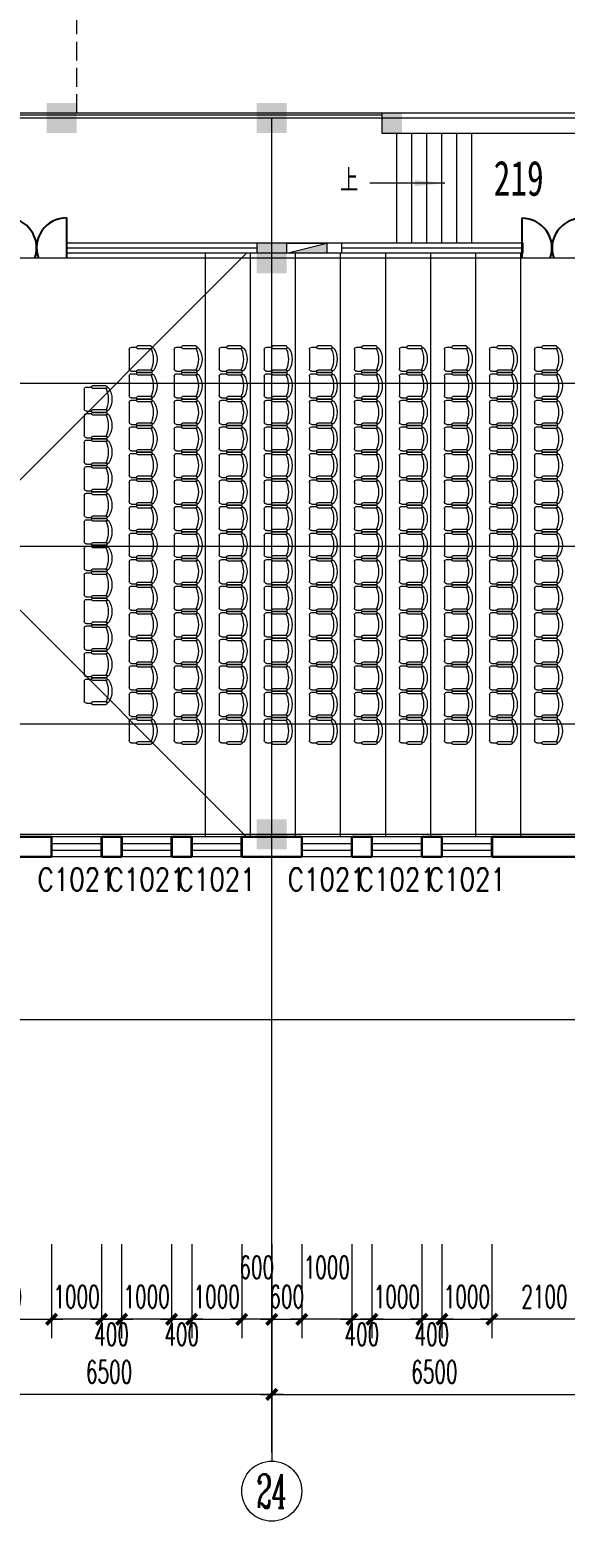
# Model space of a CAD drawing. Extents: x 2719331 to 3465925, y -270324 to -167476.
# Drawn here: x 2941347 to 2952046, y -249043 to -219270 of the extents above; entities that cross this region are included whole.
import ezdxf
from ezdxf.enums import TextEntityAlignment as Align

# ---------------------------------------------------------------- set-up
doc = ezdxf.new("R2010")
doc.units = 0
doc.header["$LTSCALE"] = 1500
doc.header["$MEASUREMENT"] = 0
doc.linetypes.add('DASH', pattern=[0.35, 0.25, -0.1])
doc.layers.get('0').update_dxf_attribs({"linetype": 'CONTINUOUS', "lineweight": 0})
doc.layers.get('DEFPOINTS').update_dxf_attribs({"linetype": 'CONTINUOUS', "lineweight": 5})
for name, color, linetype, lineweight in [('AXIS_TEXT', 7, 'CONTINUOUS', 5), ('COLUMN', 7, 'CONTINUOUS', 5), ('LVTRY', 7, 'CONTINUOUS', 5), ('P-S-TEXT', 7, 'CONTINUOUS', 5), ('PUB_DIM', 250, 'CONTINUOUS', 5), ('STAIR', 7, 'CONTINUOUS', 5), ('U型玻璃', 7, 'CONTINUOUS', 5), ('WALL', 7, 'CONTINUOUS', 5), ('WINDOW', 7, 'CONTINUOUS', 5), ('WINDOW_TEXT', 7, 'CONTINUOUS', 5), ('我的', 7, 'CONTINUOUS', 5), ('消火栓', 7, 'CONTINUOUS', 5), ('虚线', 7, 'DASH', 5)]:
    doc.layers.add(name, color=color, linetype=linetype, lineweight=lineweight)
doc.layers.add('地面', color=250, linetype='CONTINUOUS')
doc.styles.add('_SIMPLEX', font='SIMPLEX.shx', dxfattribs={"width": 0.6})
doc.styles.add('COMPLEX', font='COMPLEX')
doc.styles.add('DIM_FONT', font='romans.shx', dxfattribs={"width": 0.6})
doc.styles.add('H1', font='romans.shx', dxfattribs={"width": 1.2, "bigfont": 'hztxt.shx'})
doc.styles.add('HZ4', font='SimSun.ttf', dxfattribs={"width": 0.7, "height": 700})
doc.styles.add('SIMPLEX', font='SIMPLEX.SHX', dxfattribs={"width": 0.6})
doc.styles.get("Standard").update_dxf_attribs({"font": 'SIMHEI.TTF', "height": 1.2})
doc.dimstyles.new('DIMN150', dxfattribs={"dimscale": 1.5, "dimtxt": 300, "dimasz": 1, "dimexe": 250, "dimexo": 300, "dimgap": 150, "dimtad": 1, "dimdec": 0, "dimdsep": 46, "dimtxsty": 'DIM_FONT', "dimblk": '_DIMX', "dimcen": 2.5, "dimdle": 0.3, "dimclrd": 7, "dimclre": 256, "dimclrt": 256, "dimadec": 0, "dimazin": 0, "dimtfac": 1, "dimtdec": 0, "dimtix": 1, "dimtmove": 2, "dimatfit": 3, "dimldrblk": '_DIMX', "dimfxl": 1, "dimtvp": 1, "dimtolj": 1, "dimtzin": 0, "dimlwd": -1, "dimlwe": -1, "dimarcsym": 0})

# ---------------------------------------------------------------- blocks, each defined once
blk = doc.blocks.new('M_C32CXI')
for p, q in [((-188, 275), (87, 275)), ((87, 225), (-188, 225)), ((212, 250), (112, 250)), ((262, 200), (262, -200)), ((-188, -225), (87, -225)), ((87, -275), (-188, -275)), ((212, -250), (112, -250))]:
    blk.add_line(p, q)
for centre, radius, start, end in [((111, 0), 426, 148.1092, 211.8908), ((-227, 210), 28.1, 338.7607, 148.1092), ((314, 0), 552, 158.7607, 201.2393), ((-188, 250), 25, 90, 270), ((87, 250), 25, 270, 90), ((212, 200), 50, 0, 90), ((-227, -210), 28.1, 211.8908, 21.2393), ((-188, -250), 25, 90, 270), ((87, -250), 25, 270, 90), ((212, -200), 50, 270, 0)]:
    blk.add_arc(centre, radius, start, end)
at = {"width": 0.8, "flags": 9}
for tag in ['XSIZE', 'YSIZE']:
    blk.add_attdef(tag, (0, 0), '', height=0.5, dxfattribs=at)
blk = doc.blocks.new('_ARROW')
blk.add_solid([(0, 0), (-1, 0.1), (-1, -0.1)])
blk = doc.blocks.new('_FZH')
blk.add_solid([(0.5, -0.5), (-0.5, -0.5), (0.5, 0.5), (-0.5, 0.5)])
blk = doc.blocks.new('A$C68C06AB7')
at = {"layer": '消火栓'}
blk.add_hatch(color=256, dxfattribs=at).paths.add_polyline_path([(800, 200), (0, 200), (800, 0)])
blk.add_line((0, 200), (800, 0), dxfattribs=at)
blk.add_lwpolyline([(0, 200), (0, 0), (800, 0), (800, 200)], close=True, dxfattribs=at)
blk = doc.blocks.new('_WBLK')
for p, q in [((-0.5, 0.5), (0.5, 0.5)), ((0.5, 0.167), (-0.5, 0.167)), ((0.5, -0.167), (-0.5, -0.167)), ((-0.5, -0.5), (0.5, -0.5))]:
    blk.add_line(p, q)
at = {"layer": 'WINDOW_TEXT', "style": 'SIMPLEX', "flags": 9}
blk.add_attdef('A', text='', height=1, dxfattribs=at).set_placement((0, 1.5), align=Align.MIDDLE)
blk = doc.blocks.new('_AXISO')
blk.add_circle((0, 0), 0.5)
at = {"layer": 'AXIS_TEXT', "style": 'COMPLEX', "width": 1.041667}
blk.add_attdef('A', text='', height=0.56, dxfattribs=at).set_placement((-0.25, -0.28), (0.25, -0.28), align=Align.FIT)
blk = doc.blocks.new('_DIMX')
blk.add_line((-150, 0), (150, 0))
at = {"const_width": 50}
blk.add_lwpolyline([(-70, -70), (70, 70)], dxfattribs=at)
blk = doc.blocks.new('*D1845')
at = {"layer": 'DEFPOINTS', "color": 0, "lineweight": 25}
for p in [(2944182, -243063), (2944582, -243063), (2944182, -245013)]:
    blk.add_point(p, dxfattribs=at)
at = {"layer": '我的'}
for p, q in [((2944182, -243513), (2944182, -245388)), ((2944582, -243513), (2944582, -245388))]:
    blk.add_line(p, q, dxfattribs=at)
at = {"layer": '我的', "color": 7}
for p, q in [((2944181, -245013), (2944179, -245013)), ((2944582, -245013), (2944182, -245013)), ((2944584, -245013), (2944585, -245013))]:
    blk.add_line(p, q, dxfattribs=at)
at = {"layer": '我的', "color": 7, "xscale": 1.5, "yscale": 1.5, "zscale": 1.5}
blk.add_blockref('_DIMX', (2944182, -245013), dxfattribs=at)
at = {"layer": '我的', "color": 7, "xscale": 1.5, "yscale": 1.5, "zscale": 1.5, "rotation": 180}
blk.add_blockref('_DIMX', (2944582, -245013), dxfattribs=at)
at = {"layer": '我的', "lineweight": 0, "insert": (2944382, -245313), "char_height": 450, "attachment_point": 5, "style": 'DIM_FONT'}
blk.add_mtext('\\A1;400', dxfattribs=at)
blk = doc.blocks.new('*D1846')
at = {"layer": 'DEFPOINTS', "color": 0, "lineweight": 25}
for p in [(2943182, -243063), (2944182, -243063), (2943182, -245013)]:
    blk.add_point(p, dxfattribs=at)
at = {"layer": '我的'}
for p, q in [((2943182, -243513), (2943182, -245388)), ((2944182, -243513), (2944182, -245388))]:
    blk.add_line(p, q, dxfattribs=at)
at = {"layer": '我的', "color": 7}
for p, q in [((2943181, -245013), (2943179, -245013)), ((2944182, -245013), (2943182, -245013)), ((2944184, -245013), (2944185, -245013))]:
    blk.add_line(p, q, dxfattribs=at)
at = {"layer": '我的', "color": 7, "xscale": 1.5, "yscale": 1.5, "zscale": 1.5}
blk.add_blockref('_DIMX', (2943182, -245013), dxfattribs=at)
at = {"layer": '我的', "color": 7, "xscale": 1.5, "yscale": 1.5, "zscale": 1.5, "rotation": 180}
blk.add_blockref('_DIMX', (2944182, -245013), dxfattribs=at)
at = {"layer": '我的', "lineweight": 0, "insert": (2943682, -244563), "char_height": 450, "attachment_point": 5, "style": 'DIM_FONT'}
blk.add_mtext('\\A1;1000', dxfattribs=at)
blk = doc.blocks.new('*D1847')
at = {"layer": 'DEFPOINTS', "color": 0, "lineweight": 25}
for p in [(2942782, -243063), (2943182, -243063), (2942782, -245013)]:
    blk.add_point(p, dxfattribs=at)
at = {"layer": '我的'}
for p, q in [((2942782, -243513), (2942782, -245388)), ((2943182, -243513), (2943182, -245388))]:
    blk.add_line(p, q, dxfattribs=at)
at = {"layer": '我的', "color": 7}
for p, q in [((2942781, -245013), (2942779, -245013)), ((2943182, -245013), (2942782, -245013)), ((2943184, -245013), (2943185, -245013))]:
    blk.add_line(p, q, dxfattribs=at)
at = {"layer": '我的', "color": 7, "xscale": 1.5, "yscale": 1.5, "zscale": 1.5}
blk.add_blockref('_DIMX', (2942782, -245013), dxfattribs=at)
at = {"layer": '我的', "color": 7, "xscale": 1.5, "yscale": 1.5, "zscale": 1.5, "rotation": 180}
blk.add_blockref('_DIMX', (2943182, -245013), dxfattribs=at)
at = {"layer": '我的', "lineweight": 0, "insert": (2942982, -245313), "char_height": 450, "attachment_point": 5, "style": 'DIM_FONT'}
blk.add_mtext('\\A1;400', dxfattribs=at)
blk = doc.blocks.new('*D1848')
at = {"layer": 'DEFPOINTS', "color": 0, "lineweight": 25}
for p in [(2941782, -243063), (2942782, -243063), (2941782, -245013)]:
    blk.add_point(p, dxfattribs=at)
at = {"layer": '我的'}
for p, q in [((2941782, -243513), (2941782, -245388)), ((2942782, -243513), (2942782, -245388))]:
    blk.add_line(p, q, dxfattribs=at)
at = {"layer": '我的', "color": 7}
for p, q in [((2941781, -245013), (2941779, -245013)), ((2942782, -245013), (2941782, -245013)), ((2942784, -245013), (2942785, -245013))]:
    blk.add_line(p, q, dxfattribs=at)
at = {"layer": '我的', "color": 7, "xscale": 1.5, "yscale": 1.5, "zscale": 1.5}
blk.add_blockref('_DIMX', (2941782, -245013), dxfattribs=at)
at = {"layer": '我的', "color": 7, "xscale": 1.5, "yscale": 1.5, "zscale": 1.5, "rotation": 180}
blk.add_blockref('_DIMX', (2942782, -245013), dxfattribs=at)
at = {"layer": '我的', "lineweight": 0, "insert": (2942282, -244563), "char_height": 450, "attachment_point": 5, "style": 'DIM_FONT'}
blk.add_mtext('\\A1;1000', dxfattribs=at)
blk = doc.blocks.new('*D1701')
at = {"layer": 'DEFPOINTS', "color": 0, "lineweight": 25}
for p in [(2939682, -243063), (2941782, -243063), (2941782, -245013)]:
    blk.add_point(p, dxfattribs=at)
at = {"layer": '我的'}
for p, q in [((2939682, -243513), (2939682, -245388)), ((2941782, -243513), (2941782, -245388))]:
    blk.add_line(p, q, dxfattribs=at)
at = {"layer": '我的', "color": 7}
blk.add_line((2939684, -245013), (2941781, -245013), dxfattribs=at)
at = {"layer": '我的', "color": 7, "xscale": 1.5, "yscale": 1.5, "zscale": 1.5, "rotation": 180}
blk.add_blockref('_DIMX', (2939682, -245013), dxfattribs=at)
at = {"layer": '我的', "color": 7, "xscale": 1.5, "yscale": 1.5, "zscale": 1.5}
blk.add_blockref('_DIMX', (2941782, -245013), dxfattribs=at)
at = {"layer": '我的', "lineweight": 0, "insert": (2940732, -244563), "char_height": 450, "attachment_point": 5, "style": 'DIM_FONT'}
blk.add_mtext('\\A1;2100', dxfattribs=at)
blk = doc.blocks.new('*D1702')
at = {"layer": 'DEFPOINTS', "color": 0, "lineweight": 25}
for p in [(2944582, -243063), (2945582, -243063), (2945582, -245013)]:
    blk.add_point(p, dxfattribs=at)
at = {"layer": '我的'}
for p, q in [((2944582, -243513), (2944582, -245388)), ((2945582, -243513), (2945582, -245388))]:
    blk.add_line(p, q, dxfattribs=at)
at = {"layer": '我的', "color": 7}
for p, q in [((2944581, -245013), (2944579, -245013)), ((2944582, -245013), (2945582, -245013)), ((2945584, -245013), (2945585, -245013))]:
    blk.add_line(p, q, dxfattribs=at)
at = {"layer": '我的', "color": 7, "xscale": 1.5, "yscale": 1.5, "zscale": 1.5}
blk.add_blockref('_DIMX', (2944582, -245013), dxfattribs=at)
at = {"layer": '我的', "color": 7, "xscale": 1.5, "yscale": 1.5, "zscale": 1.5, "rotation": 180}
blk.add_blockref('_DIMX', (2945582, -245013), dxfattribs=at)
at = {"layer": '我的', "lineweight": 0, "insert": (2945082, -244563), "char_height": 450, "attachment_point": 5, "style": 'DIM_FONT'}
blk.add_mtext('\\A1;1000', dxfattribs=at)
blk = doc.blocks.new('*D1703')
at = {"layer": 'DEFPOINTS', "color": 0, "lineweight": 25}
for p in [(2945582, -243063), (2946182, -243063), (2945582, -245013)]:
    blk.add_point(p, dxfattribs=at)
at = {"layer": '我的'}
for p, q in [((2945582, -243513), (2945582, -245388)), ((2946182, -243513), (2946182, -245388))]:
    blk.add_line(p, q, dxfattribs=at)
at = {"layer": '我的', "color": 7}
blk.add_line((2946181, -245013), (2945584, -245013), dxfattribs=at)
at = {"layer": '我的', "color": 7, "xscale": 1.5, "yscale": 1.5, "zscale": 1.5, "rotation": 180}
blk.add_blockref('_DIMX', (2945582, -245013), dxfattribs=at)
at = {"layer": '我的', "color": 7, "xscale": 1.5, "yscale": 1.5, "zscale": 1.5}
blk.add_blockref('_DIMX', (2946182, -245013), dxfattribs=at)
at = {"layer": '我的', "lineweight": 0, "insert": (2945882, -243976), "char_height": 450, "attachment_point": 5, "style": 'DIM_FONT'}
blk.add_mtext('\\A1;600', dxfattribs=at)
blk = doc.blocks.new('*D1704')
at = {"layer": 'DEFPOINTS', "color": 0, "lineweight": 25}
for p in [(2946182, -243063), (2946782, -243063), (2946782, -245013)]:
    blk.add_point(p, dxfattribs=at)
at = {"layer": '我的'}
for p, q in [((2946182, -243513), (2946182, -245388)), ((2946782, -243513), (2946782, -245388))]:
    blk.add_line(p, q, dxfattribs=at)
at = {"layer": '我的', "color": 7}
for p, q in [((2946181, -245013), (2946179, -245013)), ((2946182, -245013), (2946782, -245013)), ((2946784, -245013), (2946785, -245013))]:
    blk.add_line(p, q, dxfattribs=at)
at = {"layer": '我的', "color": 7, "xscale": 1.5, "yscale": 1.5, "zscale": 1.5}
blk.add_blockref('_DIMX', (2946182, -245013), dxfattribs=at)
at = {"layer": '我的', "color": 7, "xscale": 1.5, "yscale": 1.5, "zscale": 1.5, "rotation": 180}
blk.add_blockref('_DIMX', (2946782, -245013), dxfattribs=at)
at = {"layer": '我的', "lineweight": 0, "insert": (2946482, -244563), "char_height": 450, "attachment_point": 5, "style": 'DIM_FONT'}
blk.add_mtext('\\A1;600', dxfattribs=at)
blk = doc.blocks.new('*D1705')
at = {"layer": 'DEFPOINTS', "color": 0, "lineweight": 25}
for p in [(2947782, -243063), (2948182, -243063), (2948182, -245013)]:
    blk.add_point(p, dxfattribs=at)
at = {"layer": '我的'}
for p, q in [((2947782, -243513), (2947782, -245388)), ((2948182, -243513), (2948182, -245388))]:
    blk.add_line(p, q, dxfattribs=at)
at = {"layer": '我的', "color": 7}
for p, q in [((2947781, -245013), (2947779, -245013)), ((2947782, -245013), (2948182, -245013)), ((2948184, -245013), (2948185, -245013))]:
    blk.add_line(p, q, dxfattribs=at)
at = {"layer": '我的', "color": 7, "xscale": 1.5, "yscale": 1.5, "zscale": 1.5}
blk.add_blockref('_DIMX', (2947782, -245013), dxfattribs=at)
at = {"layer": '我的', "color": 7, "xscale": 1.5, "yscale": 1.5, "zscale": 1.5, "rotation": 180}
blk.add_blockref('_DIMX', (2948182, -245013), dxfattribs=at)
at = {"layer": '我的', "lineweight": 0, "insert": (2947982, -245313), "char_height": 450, "attachment_point": 5, "style": 'DIM_FONT'}
blk.add_mtext('\\A1;400', dxfattribs=at)
blk = doc.blocks.new('*D1706')
at = {"layer": 'DEFPOINTS', "color": 0, "lineweight": 25}
for p in [(2948182, -243063), (2949182, -243063), (2949182, -245013)]:
    blk.add_point(p, dxfattribs=at)
at = {"layer": '我的'}
for p, q in [((2948182, -243513), (2948182, -245388)), ((2949182, -243513), (2949182, -245388))]:
    blk.add_line(p, q, dxfattribs=at)
at = {"layer": '我的', "color": 7}
for p, q in [((2948181, -245013), (2948179, -245013)), ((2948182, -245013), (2949182, -245013)), ((2949184, -245013), (2949185, -245013))]:
    blk.add_line(p, q, dxfattribs=at)
at = {"layer": '我的', "color": 7, "xscale": 1.5, "yscale": 1.5, "zscale": 1.5}
blk.add_blockref('_DIMX', (2948182, -245013), dxfattribs=at)
at = {"layer": '我的', "color": 7, "xscale": 1.5, "yscale": 1.5, "zscale": 1.5, "rotation": 180}
blk.add_blockref('_DIMX', (2949182, -245013), dxfattribs=at)
at = {"layer": '我的', "lineweight": 0, "insert": (2948682, -244563), "char_height": 450, "attachment_point": 5, "style": 'DIM_FONT'}
blk.add_mtext('\\A1;1000', dxfattribs=at)
blk = doc.blocks.new('*D1707')
at = {"layer": 'DEFPOINTS', "color": 0, "lineweight": 25}
for p in [(2949182, -243063), (2949582, -243063), (2949582, -245013)]:
    blk.add_point(p, dxfattribs=at)
at = {"layer": '我的'}
for p, q in [((2949182, -243513), (2949182, -245388)), ((2949582, -243513), (2949582, -245388))]:
    blk.add_line(p, q, dxfattribs=at)
at = {"layer": '我的', "color": 7}
for p, q in [((2949181, -245013), (2949179, -245013)), ((2949182, -245013), (2949582, -245013)), ((2949584, -245013), (2949585, -245013))]:
    blk.add_line(p, q, dxfattribs=at)
at = {"layer": '我的', "color": 7, "xscale": 1.5, "yscale": 1.5, "zscale": 1.5}
blk.add_blockref('_DIMX', (2949182, -245013), dxfattribs=at)
at = {"layer": '我的', "color": 7, "xscale": 1.5, "yscale": 1.5, "zscale": 1.5, "rotation": 180}
blk.add_blockref('_DIMX', (2949582, -245013), dxfattribs=at)
at = {"layer": '我的', "lineweight": 0, "insert": (2949382, -245313), "char_height": 450, "attachment_point": 5, "style": 'DIM_FONT'}
blk.add_mtext('\\A1;400', dxfattribs=at)
blk = doc.blocks.new('*D1708')
at = {"layer": 'DEFPOINTS', "color": 0, "lineweight": 25}
for p in [(2949582, -243063), (2950582, -243063), (2950582, -245013)]:
    blk.add_point(p, dxfattribs=at)
at = {"layer": '我的'}
for p, q in [((2949582, -243513), (2949582, -245388)), ((2950582, -243513), (2950582, -245388))]:
    blk.add_line(p, q, dxfattribs=at)
at = {"layer": '我的', "color": 7}
for p, q in [((2949581, -245013), (2949579, -245013)), ((2949582, -245013), (2950582, -245013)), ((2950584, -245013), (2950585, -245013))]:
    blk.add_line(p, q, dxfattribs=at)
at = {"layer": '我的', "color": 7, "xscale": 1.5, "yscale": 1.5, "zscale": 1.5}
blk.add_blockref('_DIMX', (2949582, -245013), dxfattribs=at)
at = {"layer": '我的', "color": 7, "xscale": 1.5, "yscale": 1.5, "zscale": 1.5, "rotation": 180}
blk.add_blockref('_DIMX', (2950582, -245013), dxfattribs=at)
at = {"layer": '我的', "lineweight": 0, "insert": (2950082, -244563), "char_height": 450, "attachment_point": 5, "style": 'DIM_FONT'}
blk.add_mtext('\\A1;1000', dxfattribs=at)
blk = doc.blocks.new('*D1709')
at = {"layer": 'DEFPOINTS', "color": 0, "lineweight": 25}
for p in [(2946782, -243063), (2947782, -243063), (2946782, -245013)]:
    blk.add_point(p, dxfattribs=at)
at = {"layer": '我的'}
for p, q in [((2946782, -243513), (2946782, -245388)), ((2947782, -243513), (2947782, -245388))]:
    blk.add_line(p, q, dxfattribs=at)
at = {"layer": '我的', "color": 7}
blk.add_line((2947781, -245013), (2946784, -245013), dxfattribs=at)
at = {"layer": '我的', "color": 7, "xscale": 1.5, "yscale": 1.5, "zscale": 1.5, "rotation": 180}
blk.add_blockref('_DIMX', (2946782, -245013), dxfattribs=at)
at = {"layer": '我的', "color": 7, "xscale": 1.5, "yscale": 1.5, "zscale": 1.5}
blk.add_blockref('_DIMX', (2947782, -245013), dxfattribs=at)
at = {"layer": '我的', "lineweight": 0, "insert": (2947282, -243976), "char_height": 450, "attachment_point": 5, "style": 'DIM_FONT'}
blk.add_mtext('\\A1;1000', dxfattribs=at)
blk = doc.blocks.new('*D1711')
at = {"layer": 'DEFPOINTS', "color": 0, "lineweight": 25}
for p in [(2939682, -243063), (2946182, -243063), (2939682, -246513)]:
    blk.add_point(p, dxfattribs=at)
at = {"layer": '我的'}
for p, q in [((2939682, -243513), (2939682, -246888)), ((2946182, -243513), (2946182, -246888))]:
    blk.add_line(p, q, dxfattribs=at)
at = {"layer": '我的', "color": 7}
blk.add_line((2946181, -246513), (2939684, -246513), dxfattribs=at)
at = {"layer": '我的', "color": 7, "xscale": 1.5, "yscale": 1.5, "zscale": 1.5, "rotation": 180}
blk.add_blockref('_DIMX', (2939682, -246513), dxfattribs=at)
at = {"layer": '我的', "color": 7, "xscale": 1.5, "yscale": 1.5, "zscale": 1.5}
blk.add_blockref('_DIMX', (2946182, -246513), dxfattribs=at)
at = {"layer": '我的', "lineweight": 0, "insert": (2942932, -246063), "char_height": 450, "attachment_point": 5, "style": 'DIM_FONT'}
blk.add_mtext('\\A1;6500', dxfattribs=at)
blk = doc.blocks.new('*D1712')
at = {"layer": 'DEFPOINTS', "color": 0, "lineweight": 25}
for p in [(2946182, -243063), (2952682, -243063), (2952682, -246513)]:
    blk.add_point(p, dxfattribs=at)
at = {"layer": '我的'}
for p, q in [((2946182, -243513), (2946182, -246888)), ((2952682, -243513), (2952682, -246888))]:
    blk.add_line(p, q, dxfattribs=at)
at = {"layer": '我的', "color": 7}
blk.add_line((2946184, -246513), (2952681, -246513), dxfattribs=at)
at = {"layer": '我的', "color": 7, "xscale": 1.5, "yscale": 1.5, "zscale": 1.5, "rotation": 180}
blk.add_blockref('_DIMX', (2946182, -246513), dxfattribs=at)
at = {"layer": '我的', "color": 7, "xscale": 1.5, "yscale": 1.5, "zscale": 1.5}
blk.add_blockref('_DIMX', (2952682, -246513), dxfattribs=at)
at = {"layer": '我的', "lineweight": 0, "insert": (2949432, -246063), "char_height": 450, "attachment_point": 5, "style": 'DIM_FONT'}
blk.add_mtext('\\A1;6500', dxfattribs=at)
blk = doc.blocks.new('*D1720')
at = {"layer": 'DEFPOINTS', "color": 0, "lineweight": 25}
for p in [(2950582, -243063), (2952682, -243063), (2950582, -245013)]:
    blk.add_point(p, dxfattribs=at)
at = {"layer": '我的'}
for p, q in [((2950582, -243513), (2950582, -245388)), ((2952682, -243513), (2952682, -245388))]:
    blk.add_line(p, q, dxfattribs=at)
at = {"layer": '我的', "color": 7}
blk.add_line((2952681, -245013), (2950584, -245013), dxfattribs=at)
at = {"layer": '我的', "color": 7, "xscale": 1.5, "yscale": 1.5, "zscale": 1.5, "rotation": 180}
blk.add_blockref('_DIMX', (2950582, -245013), dxfattribs=at)
at = {"layer": '我的', "color": 7, "xscale": 1.5, "yscale": 1.5, "zscale": 1.5}
blk.add_blockref('_DIMX', (2952682, -245013), dxfattribs=at)
at = {"layer": '我的', "lineweight": 0, "insert": (2951632, -244563), "char_height": 450, "attachment_point": 5, "style": 'DIM_FONT'}
blk.add_mtext('\\A1;2100', dxfattribs=at)

msp = doc.modelspace()

# ---------------------------------------------------------------- linework, layer by layer
at = {"lineweight": 25}
for p, q in [((2942082.6, -223022.5), (2942082.6, -223831.5)), ((2951182.2, -223031.5), (2951182.2, -223831.5))]:
    msp.add_line(p, q, dxfattribs=at)
for centre, start, end in [((2940882.6, -223622.5), 339.61625, 90), ((2942082.6, -223622.5), 90, 200.38375), ((2951182.2, -223631.5), 340.52878, 90), ((2952382.2, -223631.5), 90, 199.47122)]:
    msp.add_arc(centre, 600, start, end, dxfattribs=at)
at = {"layer": 'LVTRY', "lineweight": 0}
for p, q in [((2939849.6, -229556.5), (2945674.6, -223731.5)), ((2944858.7, -235381.5), (2944858.7, -223731.5)), ((2945758.7, -235381.5), (2945758.7, -223731.5)), ((2946658.7, -235381.5), (2946658.7, -223731.5)), ((2947558.7, -235381.5), (2947558.7, -223731.5)), ((2948458.7, -235381.5), (2948458.7, -223731.5)), ((2949358.7, -235381.5), (2949358.7, -223731.5)), ((2950258.7, -235381.5), (2950258.7, -223731.5)), ((2951158.7, -235381.5), (2951158.7, -223731.5)), ((2939849.6, -229556.5), (2945674.6, -235381.5))]:
    msp.add_line(p, q, dxfattribs=at)
at = {"layer": 'PUB_DIM', "lineweight": 0}
msp.add_lwpolyline([(2949641.2, -222331.5), (2948143.4, -222331.5)], dxfattribs=at)
at = {"layer": 'STAIR', "lineweight": 0}
for p, q in [((2948382.2, -220931.5), (2928082.2, -220931.5)), ((2948382.2, -220971.5), (2928082.2, -220971.5)), ((2948382.2, -221031.5), (2928082.2, -221031.5)), ((2948682.2, -223531.5), (2948682.2, -221331.5)), ((2948982.2, -223531.5), (2948982.2, -221331.5)), ((2949282.2, -223531.5), (2949282.2, -221331.5)), ((2949582.2, -223531.5), (2949582.2, -221331.5)), ((2949882.2, -223531.5), (2949882.2, -221331.5)), ((2950182.2, -223531.5), (2950182.2, -221331.5))]:
    msp.add_line(p, q, dxfattribs=at)
at = {"layer": 'U型玻璃', "lineweight": 0}
for p, q in [((2942082.6, -223531.5), (2942082.6, -223731.5)), ((2945882.2, -223531.5), (2942082.6, -223531.5)), ((2951205.2, -223531.5), (2947582.2, -223531.5)), ((2951205.2, -223731.5), (2951205.2, -223531.5)), ((2945882.2, -223631.5), (2942082.6, -223631.5)), ((2945882.2, -223731.5), (2942082.6, -223731.5)), ((2951205.2, -223631.5), (2947582.2, -223631.5)), ((2951182.2, -223731.5), (2947582.2, -223731.5))]:
    msp.add_line(p, q, dxfattribs=at)
at = {"layer": 'WALL', "lineweight": 0}
for p, q in [((2956982.2, -220931.5), (2948382.2, -220931.5)), ((2948382.2, -220931.5), (2948382.2, -221331.5)), ((2948382.2, -221331.5), (2956982.2, -221331.5)), ((2947582.2, -223531.5), (2945882.2, -223531.5)), ((2945882.2, -223531.5), (2945882.2, -223731.5)), ((2947582.2, -223731.5), (2947582.2, -223531.5)), ((2947582.2, -223731.5), (2945882.2, -223731.5))]:
    msp.add_line(p, q, dxfattribs=at)
at = {"layer": 'WALL', "lineweight": 0, "const_width": 50}
for points in [[(2939632.2, -235381.5), (2941782.2, -235381.5)], [(2941782.2, -235781.5), (2941782.2, -235381.5)], [(2942782.2, -235781.5), (2942782.2, -235381.5)], [(2942782.2, -235381.5), (2943182.2, -235381.5)], [(2943182.2, -235781.5), (2943182.2, -235381.5)], [(2944182.2, -235781.5), (2944182.2, -235381.5)], [(2944182.2, -235381.5), (2944582.2, -235381.5)], [(2944582.2, -235781.5), (2944582.2, -235381.5)], [(2945582.2, -235781.5), (2945582.2, -235381.5)], [(2945582.2, -235381.5), (2946782.2, -235381.5)], [(2946782.2, -235781.5), (2946782.2, -235381.5)], [(2947782.2, -235781.5), (2947782.2, -235381.5)], [(2947782.2, -235381.5), (2948182.2, -235381.5)], [(2948182.2, -235781.5), (2948182.2, -235381.5)], [(2949182.2, -235781.5), (2949182.2, -235381.5)], [(2949182.2, -235381.5), (2949582.2, -235381.5)], [(2949582.2, -235781.5), (2949582.2, -235381.5)], [(2950582.2, -235781.5), (2950582.2, -235381.5)], [(2950582.2, -235381.5), (2952582.2, -235381.5)], [(2941782.2, -235781.5), (2939232.2, -235781.5)], [(2943182.2, -235781.5), (2942782.2, -235781.5)], [(2944582.2, -235781.5), (2944182.2, -235781.5)], [(2946782.2, -235781.5), (2945582.2, -235781.5)], [(2948182.2, -235781.5), (2947782.2, -235781.5)], [(2949582.2, -235781.5), (2949182.2, -235781.5)], [(2954782.2, -235781.5), (2950582.2, -235781.5)]]:
    msp.add_lwpolyline(points, dxfattribs=at)
at = {"layer": '我的', "lineweight": 0}
for p, q in [((2978807.5, -221031.5), (2910974.2, -221031.5)), ((2946182.2, -247674.8), (2946182.2, -221031.5)), ((2978807.5, -223831.5), (2910974.2, -223831.5)), ((2978807.5, -226331.5), (2914682.2, -226331.5)), ((2978807.5, -229581.5), (2910974.2, -229581.5)), ((2978807.5, -233131.5), (2933582.2, -233131.5)), ((2978807.5, -235331.5), (2910974.2, -235331.5)), ((2978807.5, -239031.5), (2910974.2, -239031.5)), ((2946182.2, -246074.2), (2946182.2, -247843.4))]:
    msp.add_line(p, q, dxfattribs=at)
at = {"layer": '虚线', "lineweight": 0}
msp.add_line((2942282.2, -213731.5), (2942282.2, -221031.5), dxfattribs=at)

# ---------------------------------------------------------------- block references
at = {"layer": 'COLUMN', "lineweight": 0}
for p, xscale, yscale, zscale in [((2941982.2, -221031.5), 600, 600, 600), ((2948582.2, -221131.5), 400, 400, 400)]:
    msp.add_blockref('_FZH', p, dxfattribs=dict(at, xscale=xscale, yscale=yscale, zscale=zscale))
at = {"layer": 'COLUMN', "lineweight": 0, "xscale": 600, "yscale": 600, "zscale": 600, "rotation": 359.9999999999999}
for p in [(2946182.2, -221031.5), (2946182.2, -223831.5), (2946182.2, -235331.5)]:
    msp.add_blockref('_FZH', p, dxfattribs=at)
at = {"layer": 'LVTRY', "lineweight": 0, "xscale": -0.9636363636363636, "yscale": 0.9636363636363636, "zscale": 0.9636363636363636, "rotation": 359.9999999998619}
for p in [(2943585.7, -225846.5), (2944485.7, -225846.5), (2945385.7, -225846.5), (2946285.7, -225846.5), (2947185.7, -225846.5), (2948085.7, -225846.5), (2948985.7, -225846.5), (2949885.7, -225846.5), (2950785.7, -225846.5), (2951685.7, -225846.5), (2943585.7, -226376.5), (2944485.7, -226376.5), (2945385.7, -226376.5), (2946285.7, -226376.5), (2947185.7, -226376.5), (2948085.7, -226376.5), (2948985.7, -226376.5), (2949885.7, -226376.5), (2950785.7, -226376.5), (2951685.7, -226376.5), (2942685.7, -226641.5), (2943585.7, -226906.5), (2944485.7, -226906.5), (2945385.7, -226906.5), (2946285.7, -226906.5), (2947185.7, -226906.5), (2948085.7, -226906.5), (2948985.7, -226906.5), (2949885.7, -226906.5), (2950785.7, -226906.5), (2951685.7, -226906.5), (2942685.7, -227171.5), (2943585.7, -227436.5), (2944485.7, -227436.5), (2945385.7, -227436.5), (2946285.7, -227436.5), (2947185.7, -227436.5), (2948085.7, -227436.5), (2948985.7, -227436.5), (2949885.7, -227436.5), (2950785.7, -227436.5), (2951685.7, -227436.5), (2942685.7, -227701.5), (2943585.7, -227966.5), (2944485.7, -227966.5), (2945385.7, -227966.5), (2946285.7, -227966.5), (2947185.7, -227966.5), (2948085.7, -227966.5), (2948985.7, -227966.5), (2949885.7, -227966.5), (2950785.7, -227966.5), (2951685.7, -227966.5), (2942685.7, -228231.5), (2943585.7, -228496.5), (2944485.7, -228496.5), (2945385.7, -228496.5), (2946285.7, -228496.5), (2947185.7, -228496.5), (2948085.7, -228496.5), (2948985.7, -228496.5), (2949885.7, -228496.5), (2950785.7, -228496.5), (2951685.7, -228496.5), (2942685.7, -228761.5), (2943585.7, -229026.5), (2944485.7, -229026.5), (2945385.7, -229026.5), (2946285.7, -229026.5), (2947185.7, -229026.5), (2948085.7, -229026.5), (2948985.7, -229026.5), (2949885.7, -229026.5), (2950785.7, -229026.5), (2951685.7, -229026.5), (2942685.7, -229291.5), (2943585.7, -229556.5), (2944485.7, -229556.5), (2945385.7, -229556.5), (2946285.7, -229556.5), (2947185.7, -229556.5), (2948085.7, -229556.5), (2948985.7, -229556.5), (2949885.7, -229556.5), (2950785.7, -229556.5), (2951685.7, -229556.5), (2942685.7, -229821.5), (2943585.7, -230086.5), (2944485.7, -230086.5), (2945385.7, -230086.5), (2946285.7, -230086.5), (2947185.7, -230086.5), (2948085.7, -230086.5), (2948985.7, -230086.5), (2949885.7, -230086.5), (2950785.7, -230086.5), (2951685.7, -230086.5), (2942685.7, -230351.5), (2943585.7, -230616.5), (2944485.7, -230616.5), (2945385.7, -230616.5), (2946285.7, -230616.5), (2947185.7, -230616.5), (2948085.7, -230616.5), (2948985.7, -230616.5), (2949885.7, -230616.5), (2950785.7, -230616.5), (2951685.7, -230616.5), (2942685.7, -230881.5), (2943585.7, -231146.5), (2944485.7, -231146.5), (2945385.7, -231146.5), (2946285.7, -231146.5), (2947185.7, -231146.5), (2948085.7, -231146.5), (2948985.7, -231146.5), (2949885.7, -231146.5), (2950785.7, -231146.5), (2951685.7, -231146.5), (2942685.7, -231411.5), (2943585.7, -231676.5), (2944485.7, -231676.5), (2945385.7, -231676.5), (2946285.7, -231676.5), (2947185.7, -231676.5), (2948085.7, -231676.5), (2948985.7, -231676.5), (2949885.7, -231676.5), (2950785.7, -231676.5), (2951685.7, -231676.5), (2942685.7, -231941.5), (2942685.7, -232471.5), (2943585.7, -232206.5), (2944485.7, -232206.5), (2945385.7, -232206.5), (2946285.7, -232206.5), (2947185.7, -232206.5), (2948085.7, -232206.5), (2948985.7, -232206.5), (2949885.7, -232206.5), (2950785.7, -232206.5), (2951685.7, -232206.5), (2943585.7, -232736.5), (2944485.7, -232736.5), (2945385.7, -232736.5), (2946285.7, -232736.5), (2947185.7, -232736.5), (2948085.7, -232736.5), (2948985.7, -232736.5), (2949885.7, -232736.5), (2950785.7, -232736.5), (2951685.7, -232736.5), (2943585.7, -233266.5), (2944485.7, -233266.5), (2945385.7, -233266.5), (2946285.7, -233266.5), (2947185.7, -233266.5), (2948085.7, -233266.5), (2948985.7, -233266.5), (2949885.7, -233266.5), (2950785.7, -233266.5), (2951685.7, -233266.5)]:
    msp.add_blockref('M_C32CXI', p, dxfattribs=at)
at = {"layer": 'PUB_DIM', "lineweight": 0, "xscale": 600, "yscale": 600, "zscale": 600}
msp.add_blockref('_ARROW', (2949641.2, -222331.5), dxfattribs=at)
at = {"layer": 'WINDOW', "lineweight": 0}
ref = msp.add_blockref('_WBLK', (2942282.2, -235581.5), dxfattribs=dict(at, xscale=1000, yscale=399.9999999678111, zscale=1000, rotation=180))
ref.add_attrib('A', 'C1021', dxfattribs={"layer": 'WINDOW_TEXT', "height": 450, "style": '_SIMPLEX', "width": 0.8, "flags": 8}).set_placement((2942282.2, -236231.5), align=Align.MIDDLE)
ref = msp.add_blockref('_WBLK', (2943682.2, -235581.5), dxfattribs=dict(at, xscale=1000, yscale=399.9999999678111, zscale=1000, rotation=180))
ref.add_attrib('A', 'C1021', dxfattribs={"layer": 'WINDOW_TEXT', "height": 450, "style": '_SIMPLEX', "width": 0.8, "flags": 8}).set_placement((2943682.2, -236231.5), align=Align.MIDDLE)
ref = msp.add_blockref('_WBLK', (2945082.2, -235581.5), dxfattribs=dict(at, xscale=1000, yscale=399.9999999678111, zscale=1000, rotation=180))
ref.add_attrib('A', 'C1021', dxfattribs={"layer": 'WINDOW_TEXT', "height": 450, "style": '_SIMPLEX', "width": 0.8, "flags": 8}).set_placement((2945082.2, -236231.5), align=Align.MIDDLE)
ref = msp.add_blockref('_WBLK', (2947282.2, -235581.5), dxfattribs=dict(at, xscale=1000, yscale=399.9999999678111, zscale=1000, rotation=180))
ref.add_attrib('A', 'C1021', dxfattribs={"layer": 'WINDOW_TEXT', "height": 450, "style": '_SIMPLEX', "width": 0.8, "flags": 8}).set_placement((2947282.2, -236231.5), align=Align.MIDDLE)
ref = msp.add_blockref('_WBLK', (2948682.2, -235581.5), dxfattribs=dict(at, xscale=1000, yscale=399.9999999678111, zscale=1000, rotation=180))
ref.add_attrib('A', 'C1021', dxfattribs={"layer": 'WINDOW_TEXT', "height": 450, "style": '_SIMPLEX', "width": 0.8, "flags": 8}).set_placement((2948682.2, -236231.5), align=Align.MIDDLE)
ref = msp.add_blockref('_WBLK', (2950082.2, -235581.5), dxfattribs=dict(at, xscale=1000, yscale=399.9999999678111, zscale=1000, rotation=180))
ref.add_attrib('A', 'C1021', dxfattribs={"layer": 'WINDOW_TEXT', "height": 450, "style": '_SIMPLEX', "width": 0.8, "flags": 8}).set_placement((2950082.2, -236231.5), align=Align.MIDDLE)
at = {"layer": '我的', "lineweight": 0}
ref = msp.add_blockref('_AXISO', (2946182.2, -248443.4), dxfattribs=dict(at, xscale=1200, yscale=1200, zscale=1200))
ref.add_attrib('A', '24', dxfattribs={"layer": 'AXIS_TEXT', "height": 672, "style": 'COMPLEX', "width": 0.520833}).set_placement((2945882.2, -248779.4), (2946482.2, -248779.4), align=Align.FIT)
at = {"layer": '消火栓', "lineweight": 0, "xscale": -1, "rotation": 180}
msp.add_blockref('A$C68C06AB7', (2946482.2, -223531.5), dxfattribs=at)

# ---------------------------------------------------------------- texts
at = {"layer": 'P-S-TEXT', "lineweight": 0, "style": 'H1', "width": 0.8}
msp.add_text('上', height=450, dxfattribs=at).set_placement((2947549.3, -222499.3))
at = {"layer": '地面', "lineweight": 25, "insert": (2950616.8, -221882), "char_height": 700, "width": 2451.47, "attachment_point": 1, "style": 'HZ4'}
msp.add_mtext('{\\C0;219}', dxfattribs=at)

# ---------------------------------------------------------------- dimensions: what is measured, and where the dimension line sits
at = {"layer": '我的', "lineweight": 0}
for base, p1, p2, picture, middle in [((2941782.2, -245013.2), (2939682.2, -243063.2), (2941782.2, -243063.2), '*D1701', (2940732.2, -244563.2)), ((2939682.2, -246513.2), (2946182.2, -243063.2), (2939682.2, -243063.2), '*D1711', (2942932.2, -246063.2)), ((2941782.2, -245013.2), (2942782.2, -243063.2), (2941782.2, -243063.2), '*D1848', (2942282.2, -244563.2)), ((2943182.2, -245013.2), (2944182.2, -243063.2), (2943182.2, -243063.2), '*D1846', (2943682.2, -244563.2)), ((2945582.2, -245013.2), (2944582.2, -243063.2), (2945582.2, -243063.2), '*D1702', (2945082.2, -244563.2)), ((2946782.2, -245013.2), (2946182.2, -243063.2), (2946782.2, -243063.2), '*D1704', (2946482.2, -244563.2)), ((2952682.2, -246513.2), (2946182.2, -243063.2), (2952682.2, -243063.2), '*D1712', (2949432.2, -246063.2)), ((2949182.2, -245013.2), (2948182.2, -243063.2), (2949182.2, -243063.2), '*D1706', (2948682.2, -244563.2)), ((2950582.2, -245013.2), (2949582.2, -243063.2), (2950582.2, -243063.2), '*D1708', (2950082.2, -244563.2)), ((2950582.2, -245013.2), (2952682.2, -243063.2), (2950582.2, -243063.2), '*D1720', (2951632.2, -244563.2))]:
    dim = msp.add_linear_dim(base=base, p1=p1, p2=p2, dimstyle='DIMN150', dxfattribs=at)
    dim.commit()
    dim.dimension.update_dxf_attribs({"geometry": picture, "text_midpoint": middle})
for base, p1, p2, picture, middle in [((2942782.2, -245013.2), (2943182.2, -243063.2), (2942782.2, -243063.2), '*D1847', (2942982.2, -245313.2)), ((2944182.2, -245013.2), (2944582.2, -243063.2), (2944182.2, -243063.2), '*D1845', (2944382.2, -245313.2)), ((2945582.2, -245013.2), (2946182.2, -243063.2), (2945582.2, -243063.2), '*D1703', (2945882.2, -243976.4)), ((2946782.2, -245013.2), (2947782.2, -243063.2), (2946782.2, -243063.2), '*D1709', (2947282.2, -243976.4)), ((2948182.2, -245013.2), (2947782.2, -243063.2), (2948182.2, -243063.2), '*D1705', (2947982.2, -245313.2)), ((2949582.2, -245013.2), (2949182.2, -243063.2), (2949582.2, -243063.2), '*D1707', (2949382.2, -245313.2))]:
    dim = msp.add_linear_dim(base=base, p1=p1, p2=p2, dimstyle='DIMN150', dxfattribs=at)
    dim.commit()
    dim.dimension.update_dxf_attribs({"geometry": picture, "text_midpoint": middle, "dimtype": 160})

doc.saveas('drawing.dxf')
